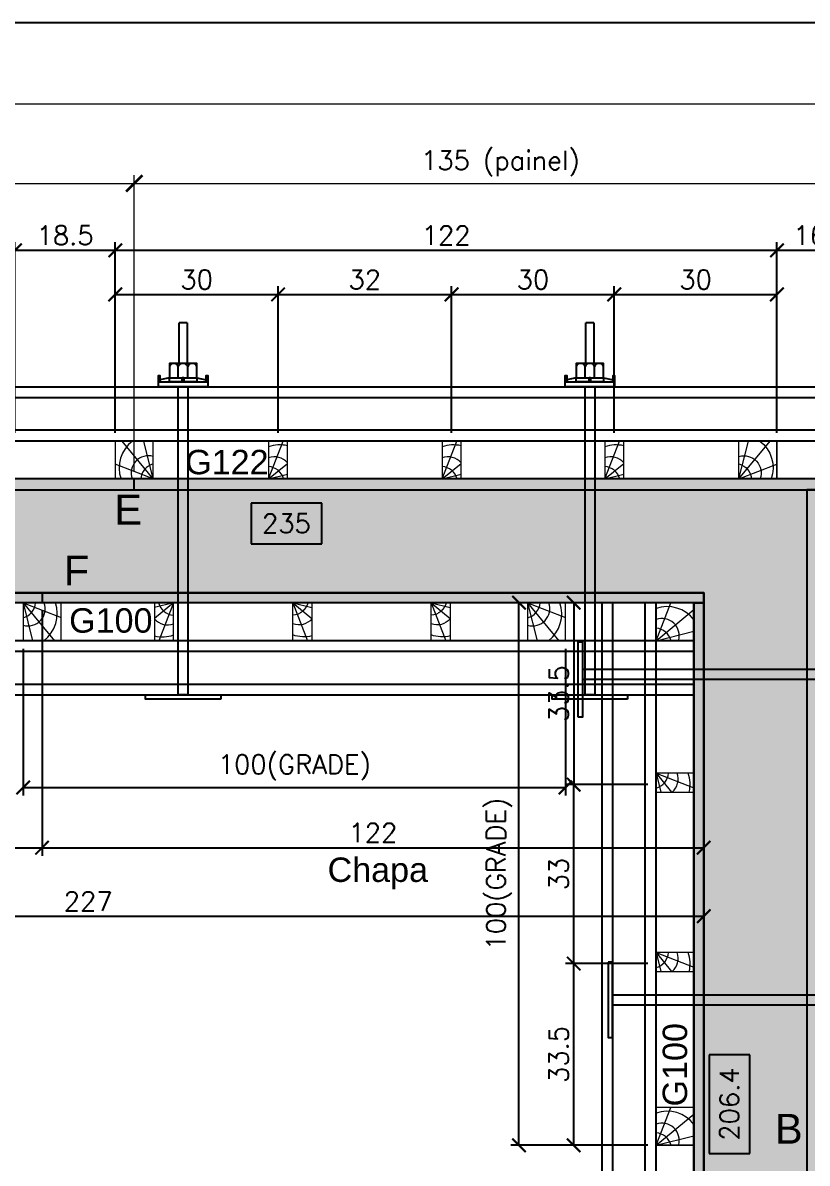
# Model space of a CAD drawing. Extents: x -23436 to 4767, y -4131 to 9755.
# Drawn here: x -15279.3 to -14990, y 2411.9 to 2832.3 of the extents above; entities that cross this region are included whole.
import ezdxf
from ezdxf.enums import TextEntityAlignment as Align

# ---------------------------------------------------------------- set-up
doc = ezdxf.new("R2010")
doc.units = 0
doc.header["$PDMODE"] = 2
doc.header["$PDSIZE"] = 10
doc.linetypes.add('CABLIN', pattern=[0.35, 0.25, -0.1])
doc.linetypes.add('HIDDEN', pattern=[9.525, 6.35, -3.175])
doc.layers.get('0').update_dxf_attribs({"lineweight": 13})
doc.layers.get('Defpoints').update_dxf_attribs({"lineweight": 13})
for name, color, linetype in [('Barra de Ancoragem', 20, 'Continuous'), ('CHAPA', 1, 'Continuous'), ('Concreto', 250, 'HIDDEN'), ('Cota', 4, 'Continuous'), ('Cota Seção (2x)', 4, 'Continuous'), ('Hachura', 252, 'CABLIN'), ('MB Logo', 254, 'Continuous'), ('Painéis', 30, 'Continuous'), ('Perfil Metálico', 224, 'Continuous'), ('TEXTO_GERAL', 7, 'Continuous')]:
    doc.layers.add(name, color=color, linetype=linetype)
for name, color, linetype, lineweight in [('contorno de painel', 7, 'Continuous', 13), ('FOLHA MB', 7, 'Continuous', 13), ('Madeira', 100, 'Continuous', 13), ('Texto Seção', 7, 'Continuous', 15)]:
    doc.layers.add(name, color=color, linetype=linetype, lineweight=lineweight)
doc.layers.add('Laje_Perimetro', color=7, linetype='Continuous', plot=False)
doc.styles.add('ARIAL', font='arial.ttf', dxfattribs={"oblique": 15, "height": 25})
doc.styles.add('ROMANS', font='romans.shx')
doc.styles.add('SANSSERIF', font='sas_____.pfb')
doc.dimstyles.new('COTA SECAO', dxfattribs={"dimtxt": 7, "dimasz": 5, "dimexe": 3, "dimexo": 3, "dimgap": 2, "dimtad": 3, "dimdec": 1, "dimlfac": 0.5, "dimzin": 12, "dimdsep": 46, "dimtxsty": 'ROMANS', "dimblk": 'ARCHTICK', "dimcen": 0, "dimclrd": 4, "dimclre": 4, "dimclrt": 1, "dimadec": 1, "dimazin": 3, "dimtfac": 1, "dimtdec": 1, "dimtmove": 0, "dimatfit": 3, "dimldrblk": 'OBLIQUE', "dimfxl": 0, "dimtolj": 1, "dimtzin": 12, "dimarcsym": 0})
doc.dimstyles.new('SECÇÃO 2', dxfattribs={"dimtxt": 7, "dimasz": 6, "dimexe": 0.18, "dimexo": 2, "dimgap": -4, "dimtad": 3, "dimdec": 1, "dimlfac": 0.5, "dimzin": 12, "dimdsep": 46, "dimtxsty": 'ROMANS', "dimblk": 'ARCHTICK', "dimcen": 0.09, "dimse1": 1, "dimse2": 1, "dimsd1": 1, "dimsd2": 1, "dimclrd": 180, "dimclre": 5, "dimclrt": 1, "dimadec": 0, "dimazin": 3, "dimtfac": 1, "dimtdec": 1, "dimtofl": 0, "dimtmove": 0, "dimatfit": 3, "dimldrblk": 'ARCHTICK', "dimfxl": 0, "dimtolj": 1, "dimtzin": 0, "dimarcsym": 0})

# ---------------------------------------------------------------- blocks, each defined once
blk = doc.blocks.new('A$C169d8357')
at = {"layer": 'FOLHA MB', "color": 1}
for points in [[(0, 1199.94), (0, 149.94), (1485.02, 149.94), (1485.02, 1199.94)], [(70, 1169.94), (70, 179.94), (1455.02, 179.94), (1455.02, 1169.94)]]:
    blk.add_lwpolyline(points, close=True, dxfattribs=at)
blk = doc.blocks.new('*D1325')
at = {"layer": 'contorno de painel', "color": 180, "lineweight": -2, "transparency": 16777216}
for p, q in [((-14994.18, 2390.49), (-15009.18, 2390.49)), ((-15009.18, 2390.49), (-15009.18, 2364.49)), ((-14994.18, 2364.49), (-14994.18, 2390.49)), ((-15009.18, 2364.49), (-14994.18, 2364.49))]:
    blk.add_line(p, q, dxfattribs=at)
at = {"layer": 'Defpoints', "color": 0, "transparency": 16777216}
for p in [(-14990.18, 2660.12), (-14990.18, 2164.12), (-14990.18, 2164.12)]:
    blk.add_point(p, dxfattribs=at)
at = {"layer": 'contorno de painel', "color": 1, "transparency": 16777216, "insert": (-15001.68, 2377.49), "char_height": 7, "attachment_point": 5, "rotation": 90, "style": 'ROMANS'}
blk.add_mtext('\\A1;248', dxfattribs=at)
blk = doc.blocks.new('_ArchTick')
at = {"color": 0, "linetype": 'ByBlock', "const_width": 0.15}
blk.add_lwpolyline([(-0.5, -0.5), (0.5, 0.5)], dxfattribs=at)
blk = doc.blocks.new('ERTYERTYUYTURTYUTRYU')
at = {"layer": 'Barra de Ancoragem'}
for p, q in [((8963.33, 10873.8), (8963.33, 10855.54)), ((8964.88, 10869.68), (8964.1, 10873.21)), ((8985.14, 10863.2), (8985.14, 10866.14)), ((8964.88, 10859.66), (8964.1, 10856.13))]:
    blk.add_line(p, q, dxfattribs=at)
at = {"layer": 'Barra de Ancoragem', "flags": 128}
for points in [[(8961.54, 10855.54), (8961.54, 10873.8), (8963.33, 10873.8), (8963.33, 10855.54)], [(8963.33, 10873.8), (8965.7, 10873.8), (8965.7, 10873.21), (8963.33, 10873.21)], [(8963.33, 10869.68), (8964.88, 10869.68), (8964.88, 10859.66), (8963.33, 10859.66)], [(8963.33, 10856.13), (8965.7, 10856.13), (8965.7, 10855.54), (8963.33, 10855.54)]]:
    blk.add_lwpolyline(points, close=True, dxfattribs=at)
for points in [[(8964.88, 10859.66), (8970.14, 10859.66), (8970.14, 10869.68), (8964.88, 10869.68)], [(8985.14, 10863.2), (8970.14, 10863.2), (8970.14, 10866.14), (8985.14, 10866.14)], [(8964.88, 10864.37), (8963.33, 10864.37), (8963.33, 10864.96), (8964.88, 10864.96), (8964.88, 10864.37), (8964.88, 10864.96)]]:
    blk.add_lwpolyline(points, dxfattribs=at)
for points in [[(8964.88, 10866.44), (8968.96, 10866.44, 0.729796), (8968.96, 10869.68, 0.729796)], [(8964.88, 10862.9), (8968.96, 10862.9, 0.666667), (8968.96, 10866.44, 0.666667)]]:
    blk.add_lwpolyline(points, format="xyb", dxfattribs=at)
at = {"layer": 'Barra de Ancoragem'}
blk.add_arc((8968.44, 10861.28), 1.7, 287.7564, 72.2436, dxfattribs=at)
blk = doc.blocks.new('*D1326')
at = {"layer": 'contorno de painel', "color": 180, "lineweight": -2, "transparency": 16777216}
for p, q in [((-15169.08, 2655.22), (-15195.08, 2655.22)), ((-15195.08, 2655.22), (-15195.08, 2640.22)), ((-15169.08, 2640.22), (-15169.08, 2655.22)), ((-15195.08, 2640.22), (-15169.08, 2640.22))]:
    blk.add_line(p, q, dxfattribs=at)
at = {"layer": 'Defpoints', "color": 0, "transparency": 16777216}
for p in [(-14990.18, 2660.12), (-14990.18, 2636.22), (-15460.18, 2622.12)]:
    blk.add_point(p, dxfattribs=at)
at = {"layer": 'contorno de painel', "color": 1, "transparency": 16777216, "insert": (-15182.08, 2647.72), "char_height": 7, "attachment_point": 5, "style": 'ROMANS'}
blk.add_mtext('\\A1;235', dxfattribs=at)
blk = doc.blocks.new('PONTALETE')
at = {"layer": 'Madeira'}
for q in [(2.71, 7), (7, 5.76), (7, 1.74)]:
    blk.add_line((0, 0), q, dxfattribs=at)
blk.add_lwpolyline([(0, 0), (7, 0), (7, 7), (0, 7)], close=True, dxfattribs=at)
for centre, radius, start, end in [((2.04, 0.06), 6.23, 37.2818, 109.0913), ((1.09, 0.9), 3.19, 343.603, 109.9847), ((-0.21, -0.78), 3.09, 14.6322, 86.0383)]:
    blk.add_arc(centre, radius, start, end, dxfattribs=at)
blk = doc.blocks.new('MEIO PONTALETE')
at = {"layer": 'Madeira'}
for q in [(2.71, 7), (3.5, 2.88), (3.5, 0.87)]:
    blk.add_line((0, 0), q, dxfattribs=at)
blk.add_lwpolyline([(0, 0), (3.5, 0), (3.5, 7), (0, 7)], close=True, dxfattribs=at)
for centre, radius, start, end in [((2.04, 0.06), 6.23, 76.4499, 109.0913), ((1.09, 0.9), 3.19, 40.9063, 109.9847), ((-0.21, -0.78), 3.09, 14.6322, 86.0383)]:
    blk.add_arc(centre, radius, start, end, dxfattribs=at)
blk = doc.blocks.new('*D1328')
at = {"layer": 'contorno de painel', "color": 180, "lineweight": -2, "transparency": 16777216}
for p, q in [((-15011.21, 2451.89), (-15026.21, 2451.89)), ((-15026.21, 2451.89), (-15026.21, 2415.55)), ((-15011.21, 2415.55), (-15011.21, 2451.89)), ((-15026.21, 2415.55), (-15011.21, 2415.55))]:
    blk.add_line(p, q, dxfattribs=at)
at = {"layer": 'Defpoints', "color": 0, "transparency": 16777216}
for p in [(-15031.78, 2618.52), (-15031.78, 2205.72), (-15007.21, 2205.72)]:
    blk.add_point(p, dxfattribs=at)
at = {"layer": 'contorno de painel', "color": 1, "transparency": 16777216, "insert": (-15018.71, 2433.72), "char_height": 7, "attachment_point": 5, "rotation": 90, "style": 'ROMANS'}
blk.add_mtext('\\A1;206.4', dxfattribs=at)
blk = doc.blocks.new('*D1331')
at = {"layer": 'Cota', "color": 4, "lineweight": -2, "transparency": 16777216}
for p, q in [((-15282.18, 2681.16), (-15282.18, 2751.4)), ((-15245.18, 2681.12), (-15245.18, 2751.4)), ((-15282.18, 2748.4), (-15245.18, 2748.4))]:
    blk.add_line(p, q, dxfattribs=at)
at = {"layer": 'Defpoints', "color": 0, "transparency": 16777216}
for p in [(-15245.18, 2748.4), (-15282.18, 2678.16), (-15245.18, 2678.12)]:
    blk.add_point(p, dxfattribs=at)
at = {"layer": 'Cota', "color": 4, "lineweight": -2, "transparency": 16777216, "xscale": 5, "yscale": 5, "zscale": 5, "rotation": 180}
blk.add_blockref('_ArchTick', (-15282.18, 2748.4), dxfattribs=at)
at = {"layer": 'Cota', "color": 4, "lineweight": -2, "transparency": 16777216, "xscale": 5, "yscale": 5, "zscale": 5}
blk.add_blockref('_ArchTick', (-15245.18, 2748.4), dxfattribs=at)
at = {"layer": 'Cota', "color": 1, "transparency": 16777216, "insert": (-15263.68, 2753.9), "char_height": 7, "attachment_point": 5, "style": 'ROMANS'}
blk.add_mtext('\\A1;18.5', dxfattribs=at)
blk = doc.blocks.new('_OBLIQUE')
at = {"color": 0, "linetype": 'ByBlock', "lineweight": -2}
for p, q in [((0, 0), (-1, 0)), ((-0.5, -0.5), (0.5, 0.5))]:
    blk.add_line(p, q, dxfattribs=at)
blk = doc.blocks.new('*D1332')
at = {"layer": 'Cota', "color": 4, "lineweight": -2, "transparency": 16777216}
for p, q in [((-15245.18, 2681.12), (-15245.18, 2751.4)), ((-15001.18, 2681.12), (-15001.18, 2751.4)), ((-15245.18, 2748.4), (-15001.18, 2748.4))]:
    blk.add_line(p, q, dxfattribs=at)
at = {"layer": 'Defpoints', "color": 0, "transparency": 16777216}
for p in [(-15001.18, 2748.4), (-15245.18, 2678.12), (-15001.18, 2678.12)]:
    blk.add_point(p, dxfattribs=at)
at = {"layer": 'Cota', "color": 4, "lineweight": -2, "transparency": 16777216, "xscale": 5, "yscale": 5, "zscale": 5, "rotation": 180}
blk.add_blockref('_ArchTick', (-15245.18, 2748.4), dxfattribs=at)
at = {"layer": 'Cota', "color": 4, "lineweight": -2, "transparency": 16777216, "xscale": 5, "yscale": 5, "zscale": 5}
blk.add_blockref('_ArchTick', (-15001.18, 2748.4), dxfattribs=at)
at = {"layer": 'Cota', "color": 1, "transparency": 16777216, "insert": (-15123.18, 2753.9), "char_height": 7, "attachment_point": 5, "style": 'ROMANS'}
blk.add_mtext('\\A1;122', dxfattribs=at)
blk = doc.blocks.new('*D1333')
at = {"layer": 'Cota', "color": 4, "lineweight": -2, "transparency": 16777216}
for p, q in [((-15245.18, 2681.12), (-15245.18, 2735.14)), ((-15245.18, 2732.14), (-15185.18, 2732.14)), ((-15185.18, 2681.12), (-15185.18, 2735.14))]:
    blk.add_line(p, q, dxfattribs=at)
at = {"layer": 'Defpoints', "color": 0, "transparency": 16777216}
for p in [(-15185.18, 2732.14), (-15245.18, 2678.12), (-15185.18, 2678.12)]:
    blk.add_point(p, dxfattribs=at)
at = {"layer": 'Cota', "color": 4, "lineweight": -2, "transparency": 16777216, "xscale": 5, "yscale": 5, "zscale": 5, "rotation": 180}
blk.add_blockref('_ArchTick', (-15245.18, 2732.14), dxfattribs=at)
at = {"layer": 'Cota', "color": 4, "lineweight": -2, "transparency": 16777216, "xscale": 5, "yscale": 5, "zscale": 5}
blk.add_blockref('_ArchTick', (-15185.18, 2732.14), dxfattribs=at)
at = {"layer": 'Cota', "color": 1, "transparency": 16777216, "insert": (-15215.18, 2737.64), "char_height": 7, "attachment_point": 5, "style": 'ROMANS'}
blk.add_mtext('\\A1;30', dxfattribs=at)
blk = doc.blocks.new('*D1334')
at = {"layer": 'Cota', "color": 4, "lineweight": -2, "transparency": 16777216}
for p, q in [((-15185.18, 2681.12), (-15185.18, 2735.14)), ((-15185.18, 2732.14), (-15121.18, 2732.14)), ((-15121.18, 2681.12), (-15121.18, 2735.14))]:
    blk.add_line(p, q, dxfattribs=at)
at = {"layer": 'Defpoints', "color": 0, "transparency": 16777216}
for p in [(-15121.18, 2732.14), (-15185.18, 2678.12), (-15121.18, 2678.12)]:
    blk.add_point(p, dxfattribs=at)
at = {"layer": 'Cota', "color": 4, "lineweight": -2, "transparency": 16777216, "xscale": 5, "yscale": 5, "zscale": 5, "rotation": 180}
blk.add_blockref('_ArchTick', (-15185.18, 2732.14), dxfattribs=at)
at = {"layer": 'Cota', "color": 4, "lineweight": -2, "transparency": 16777216, "xscale": 5, "yscale": 5, "zscale": 5}
blk.add_blockref('_ArchTick', (-15121.18, 2732.14), dxfattribs=at)
at = {"layer": 'Cota', "color": 1, "transparency": 16777216, "insert": (-15153.18, 2737.64), "char_height": 7, "attachment_point": 5, "style": 'ROMANS'}
blk.add_mtext('\\A1;32', dxfattribs=at)
blk = doc.blocks.new('*D1243')
at = {"layer": 'Cota', "color": 4, "lineweight": -2, "transparency": 16777216}
for p, q in [((-15121.18, 2681.12), (-15121.18, 2735.14)), ((-15121.18, 2732.14), (-15061.18, 2732.14)), ((-15061.18, 2681.12), (-15061.18, 2735.14))]:
    blk.add_line(p, q, dxfattribs=at)
at = {"layer": 'Defpoints', "color": 0, "transparency": 16777216}
for p in [(-15061.18, 2732.14), (-15121.18, 2678.12), (-15061.18, 2678.12)]:
    blk.add_point(p, dxfattribs=at)
at = {"layer": 'Cota', "color": 4, "lineweight": -2, "transparency": 16777216, "xscale": 5, "yscale": 5, "zscale": 5, "rotation": 180}
blk.add_blockref('_ArchTick', (-15121.18, 2732.14), dxfattribs=at)
at = {"layer": 'Cota', "color": 4, "lineweight": -2, "transparency": 16777216, "xscale": 5, "yscale": 5, "zscale": 5}
blk.add_blockref('_ArchTick', (-15061.18, 2732.14), dxfattribs=at)
at = {"layer": 'Cota', "color": 1, "transparency": 16777216, "insert": (-15091.18, 2737.64), "char_height": 7, "attachment_point": 5, "style": 'ROMANS'}
blk.add_mtext('\\A1;30', dxfattribs=at)
blk = doc.blocks.new('*D1244')
at = {"layer": 'Cota', "color": 4, "lineweight": -2, "transparency": 16777216}
for p, q in [((-15061.18, 2681.12), (-15061.18, 2735.14)), ((-15061.18, 2732.14), (-15001.18, 2732.14)), ((-15001.18, 2681.12), (-15001.18, 2735.14))]:
    blk.add_line(p, q, dxfattribs=at)
at = {"layer": 'Defpoints', "color": 0, "transparency": 16777216}
for p in [(-15001.18, 2732.14), (-15061.18, 2678.12), (-15001.18, 2678.12)]:
    blk.add_point(p, dxfattribs=at)
at = {"layer": 'Cota', "color": 4, "lineweight": -2, "transparency": 16777216, "xscale": 5, "yscale": 5, "zscale": 5, "rotation": 180}
blk.add_blockref('_ArchTick', (-15061.18, 2732.14), dxfattribs=at)
at = {"layer": 'Cota', "color": 4, "lineweight": -2, "transparency": 16777216, "xscale": 5, "yscale": 5, "zscale": 5}
blk.add_blockref('_ArchTick', (-15001.18, 2732.14), dxfattribs=at)
at = {"layer": 'Cota', "color": 1, "transparency": 16777216, "insert": (-15031.18, 2737.64), "char_height": 7, "attachment_point": 5, "style": 'ROMANS'}
blk.add_mtext('\\A1;30', dxfattribs=at)
blk = doc.blocks.new('*D1248')
at = {"layer": 'Cota', "color": 4, "lineweight": -2, "transparency": 16777216}
for p, q in [((-15001.18, 2681.12), (-15001.18, 2751.4)), ((-14968.18, 2667.12), (-14968.18, 2751.4)), ((-15001.18, 2748.4), (-14968.18, 2748.4))]:
    blk.add_line(p, q, dxfattribs=at)
at = {"layer": 'Defpoints', "color": 0, "transparency": 16777216}
for p in [(-14968.18, 2748.4), (-15001.18, 2678.12), (-14968.18, 2664.12)]:
    blk.add_point(p, dxfattribs=at)
at = {"layer": 'Cota', "color": 4, "lineweight": -2, "transparency": 16777216, "xscale": 5, "yscale": 5, "zscale": 5, "rotation": 180}
blk.add_blockref('_ArchTick', (-15001.18, 2748.4), dxfattribs=at)
at = {"layer": 'Cota', "color": 4, "lineweight": -2, "transparency": 16777216, "xscale": 5, "yscale": 5, "zscale": 5}
blk.add_blockref('_ArchTick', (-14968.18, 2748.4), dxfattribs=at)
at = {"layer": 'Cota', "color": 1, "transparency": 16777216, "insert": (-14984.68, 2753.9), "char_height": 7, "attachment_point": 5, "style": 'ROMANS'}
blk.add_mtext('\\A1;16.5', dxfattribs=at)
blk = doc.blocks.new('*D1253')
at = {"layer": 'Cota', "color": 4, "lineweight": -2, "transparency": 16777216}
for p, q in [((-15279.18, 2601.52), (-15279.18, 2547.41)), ((-15079.18, 2601.52), (-15079.18, 2547.41)), ((-15279.18, 2550.41), (-15079.18, 2550.41))]:
    blk.add_line(p, q, dxfattribs=at)
at = {"layer": 'Defpoints', "color": 0, "transparency": 16777216}
for p in [(-15279.18, 2604.52), (-15079.18, 2604.52), (-15079.18, 2550.41)]:
    blk.add_point(p, dxfattribs=at)
at = {"layer": 'Cota', "color": 4, "lineweight": -2, "transparency": 16777216, "xscale": 5, "yscale": 5, "zscale": 5, "rotation": 180}
blk.add_blockref('_ArchTick', (-15279.18, 2550.41), dxfattribs=at)
at = {"layer": 'Cota', "color": 4, "lineweight": -2, "transparency": 16777216, "xscale": 5, "yscale": 5, "zscale": 5}
blk.add_blockref('_ArchTick', (-15079.18, 2550.41), dxfattribs=at)
at = {"layer": 'Cota', "color": 1, "transparency": 16777216, "insert": (-15179.18, 2557.75), "char_height": 7, "attachment_point": 5, "style": 'ROMANS'}
blk.add_mtext('\\A1;100(GRADE)', dxfattribs=at)
blk = doc.blocks.new('*D1254')
at = {"layer": 'Cota', "color": 4, "lineweight": -2, "transparency": 16777216}
for p, q in [((-15272.18, 2615.52), (-15272.18, 2525.23)), ((-15482.18, 2601.52), (-15482.18, 2525.23)), ((-15482.18, 2528.23), (-15272.18, 2528.23))]:
    blk.add_line(p, q, dxfattribs=at)
at = {"layer": 'Defpoints', "color": 0, "transparency": 16777216}
for p in [(-15272.18, 2618.52), (-15482.18, 2604.52), (-15272.18, 2528.23)]:
    blk.add_point(p, dxfattribs=at)
at = {"layer": 'Cota', "color": 4, "lineweight": -2, "transparency": 16777216, "xscale": 5, "yscale": 5, "zscale": 5, "rotation": 180}
blk.add_blockref('_ArchTick', (-15482.18, 2528.23), dxfattribs=at)
at = {"layer": 'Cota', "color": 4, "lineweight": -2, "transparency": 16777216, "xscale": 5, "yscale": 5, "zscale": 5}
blk.add_blockref('_ArchTick', (-15272.18, 2528.23), dxfattribs=at)
at = {"layer": 'Cota', "color": 1, "transparency": 16777216, "insert": (-15377.18, 2533.73), "char_height": 7, "attachment_point": 5, "style": 'ROMANS'}
blk.add_mtext('\\A1;105 ', dxfattribs=at)
blk = doc.blocks.new('*D1255')
at = {"layer": 'Cota', "color": 4, "lineweight": -2, "transparency": 16777216}
for p, q in [((-15272.18, 2615.52), (-15272.18, 2525.23)), ((-15028.18, 2615.52), (-15028.18, 2525.23)), ((-15272.18, 2528.23), (-15028.18, 2528.23))]:
    blk.add_line(p, q, dxfattribs=at)
at = {"layer": 'Defpoints', "color": 0, "transparency": 16777216}
for p in [(-15272.18, 2618.52), (-15028.18, 2618.52), (-15028.18, 2528.23)]:
    blk.add_point(p, dxfattribs=at)
at = {"layer": 'Cota', "color": 4, "lineweight": -2, "transparency": 16777216, "xscale": 5, "yscale": 5, "zscale": 5, "rotation": 180}
blk.add_blockref('_ArchTick', (-15272.18, 2528.23), dxfattribs=at)
at = {"layer": 'Cota', "color": 4, "lineweight": -2, "transparency": 16777216, "xscale": 5, "yscale": 5, "zscale": 5}
blk.add_blockref('_ArchTick', (-15028.18, 2528.23), dxfattribs=at)
at = {"layer": 'Cota', "color": 1, "transparency": 16777216, "insert": (-15150.18, 2533.73), "char_height": 7, "attachment_point": 5, "style": 'ROMANS'}
blk.add_mtext('\\A1;122 ', dxfattribs=at)
blk = doc.blocks.new('*D1262')
at = {"layer": 'Cota Seção (2x)', "color": 4, "lineweight": 5, "transparency": 16777216}
for p, q in [((-15482.18, 2681.17), (-15482.18, 2776.08)), ((-15238.18, 2667.12), (-15238.18, 2776.08)), ((-15482.18, 2773.08), (-15238.18, 2773.08))]:
    blk.add_line(p, q, dxfattribs=at)
at = {"layer": 'Defpoints', "color": 0, "transparency": 16777216}
for p in [(-15238.18, 2773.08), (-15482.18, 2678.17), (-15238.18, 2664.12)]:
    blk.add_point(p, dxfattribs=at)
at = {"layer": 'Cota Seção (2x)', "color": 4, "lineweight": 5, "transparency": 16777216, "xscale": 6, "yscale": 6, "zscale": 6, "rotation": 180}
blk.add_blockref('_ArchTick', (-15482.18, 2773.08), dxfattribs=at)
at = {"layer": 'Cota Seção (2x)', "color": 4, "lineweight": 5, "transparency": 16777216, "xscale": 6, "yscale": 6, "zscale": 6}
blk.add_blockref('_ArchTick', (-15238.18, 2773.08), dxfattribs=at)
at = {"layer": 'Cota Seção (2x)', "color": 1, "transparency": 16777216, "insert": (-15360.18, 2780.41), "char_height": 7, "attachment_point": 5, "style": 'ROMANS'}
blk.add_mtext('\\A1;122 (painel)', dxfattribs=at)
blk = doc.blocks.new('*D1263')
at = {"layer": 'Cota Seção (2x)', "color": 4, "lineweight": 5, "transparency": 16777216}
for p, q in [((-15238.18, 2667.12), (-15238.18, 2776.08)), ((-14968.18, 2667.12), (-14968.18, 2776.08)), ((-15238.18, 2773.08), (-14968.18, 2773.08))]:
    blk.add_line(p, q, dxfattribs=at)
at = {"layer": 'Defpoints', "color": 0, "transparency": 16777216}
for p in [(-14968.18, 2773.08), (-15238.18, 2664.12), (-14968.18, 2664.12)]:
    blk.add_point(p, dxfattribs=at)
at = {"layer": 'Cota Seção (2x)', "color": 4, "lineweight": 5, "transparency": 16777216, "xscale": 6, "yscale": 6, "zscale": 6, "rotation": 180}
blk.add_blockref('_ArchTick', (-15238.18, 2773.08), dxfattribs=at)
at = {"layer": 'Cota Seção (2x)', "color": 4, "lineweight": 5, "transparency": 16777216, "xscale": 6, "yscale": 6, "zscale": 6}
blk.add_blockref('_ArchTick', (-14968.18, 2773.08), dxfattribs=at)
at = {"layer": 'Cota Seção (2x)', "color": 1, "transparency": 16777216, "insert": (-15103.18, 2780.41), "char_height": 7, "attachment_point": 5, "style": 'ROMANS'}
blk.add_mtext('\\A1;135 (painel)', dxfattribs=at)
blk = doc.blocks.new('*D1280')
at = {"layer": 'Cota', "color": 4, "lineweight": -2, "transparency": 16777216}
for p, q in [((-15482.18, 2619.12), (-15482.18, 2499.99)), ((-15028.18, 2619.12), (-15028.18, 2499.99)), ((-15482.18, 2502.99), (-15028.18, 2502.99))]:
    blk.add_line(p, q, dxfattribs=at)
at = {"layer": 'Defpoints', "color": 0, "transparency": 16777216}
for p in [(-15482.18, 2622.12), (-15028.18, 2622.12), (-15028.18, 2502.99)]:
    blk.add_point(p, dxfattribs=at)
at = {"layer": 'Cota', "color": 4, "lineweight": -2, "transparency": 16777216, "xscale": 5, "yscale": 5, "zscale": 5, "rotation": 180}
blk.add_blockref('_ArchTick', (-15482.18, 2502.99), dxfattribs=at)
at = {"layer": 'Cota', "color": 4, "lineweight": -2, "transparency": 16777216, "xscale": 5, "yscale": 5, "zscale": 5}
blk.add_blockref('_ArchTick', (-15028.18, 2502.99), dxfattribs=at)
at = {"layer": 'Cota', "color": 1, "transparency": 16777216, "insert": (-15255.18, 2508.49), "char_height": 7, "attachment_point": 5, "style": 'ROMANS'}
blk.add_mtext('\\A1;227', dxfattribs=at)
blk = doc.blocks.new('*D1335')
at = {"layer": 'Cota Seção (2x)', "color": 4, "lineweight": -2, "transparency": 16777216}
for p, q in [((-15048.8, 2485.52), (-15079.14, 2485.52)), ((-15076.14, 2418.52), (-15076.14, 2485.52)), ((-15048.83, 2418.52), (-15079.14, 2418.52))]:
    blk.add_line(p, q, dxfattribs=at)
at = {"layer": 'Defpoints', "color": 0, "transparency": 16777216}
for p in [(-15076.14, 2485.52), (-15045.8, 2485.52), (-15045.83, 2418.52)]:
    blk.add_point(p, dxfattribs=at)
at = {"layer": 'Cota Seção (2x)', "color": 4, "lineweight": -2, "transparency": 16777216, "xscale": 5, "yscale": 5, "zscale": 5}
for p, rotation in [((-15076.14, 2485.52), 90), ((-15076.14, 2418.52), 270)]:
    blk.add_blockref('_ArchTick', p, dxfattribs=dict(at, rotation=rotation))
at = {"layer": 'Cota Seção (2x)', "color": 1, "transparency": 16777216, "insert": (-15081.64, 2452.02), "char_height": 7, "attachment_point": 5, "rotation": 90, "style": 'ROMANS'}
blk.add_mtext('\\A1;33.5', dxfattribs=at)
blk = doc.blocks.new('*D1336')
at = {"layer": 'Cota Seção (2x)', "color": 4, "lineweight": -2, "transparency": 16777216}
for p, q in [((-15048.83, 2618.52), (-15079.14, 2618.52)), ((-15076.14, 2618.52), (-15076.14, 2551.48)), ((-15048.81, 2551.48), (-15079.14, 2551.48))]:
    blk.add_line(p, q, dxfattribs=at)
at = {"layer": 'Defpoints', "color": 0, "transparency": 16777216}
for p in [(-15045.83, 2618.52), (-15076.14, 2551.48), (-15045.81, 2551.48)]:
    blk.add_point(p, dxfattribs=at)
at = {"layer": 'Cota Seção (2x)', "color": 4, "lineweight": -2, "transparency": 16777216, "xscale": 5, "yscale": 5, "zscale": 5}
for p, rotation in [((-15076.14, 2618.52), 90), ((-15076.14, 2551.48), 270)]:
    blk.add_blockref('_ArchTick', p, dxfattribs=dict(at, rotation=rotation))
at = {"layer": 'Cota Seção (2x)', "color": 1, "transparency": 16777216, "insert": (-15081.64, 2585), "char_height": 7, "attachment_point": 5, "rotation": 90, "style": 'ROMANS'}
blk.add_mtext('\\A1;33.5', dxfattribs=at)
blk = doc.blocks.new('*D1337')
at = {"layer": 'Cota Seção (2x)', "color": 4, "lineweight": -2, "transparency": 16777216}
for p, q in [((-15048.81, 2551.48), (-15079.14, 2551.48)), ((-15076.14, 2485.52), (-15076.14, 2551.48)), ((-15048.83, 2485.52), (-15079.14, 2485.52))]:
    blk.add_line(p, q, dxfattribs=at)
at = {"layer": 'Defpoints', "color": 0, "transparency": 16777216}
for p in [(-15076.14, 2551.48), (-15045.81, 2551.48), (-15045.83, 2485.52)]:
    blk.add_point(p, dxfattribs=at)
at = {"layer": 'Cota Seção (2x)', "color": 4, "lineweight": -2, "transparency": 16777216, "xscale": 5, "yscale": 5, "zscale": 5}
for p, rotation in [((-15076.14, 2551.48), 90), ((-15076.14, 2485.52), 270)]:
    blk.add_blockref('_ArchTick', p, dxfattribs=dict(at, rotation=rotation))
at = {"layer": 'Cota Seção (2x)', "color": 1, "transparency": 16777216, "insert": (-15081.64, 2518.5), "char_height": 7, "attachment_point": 5, "rotation": 90, "style": 'ROMANS'}
blk.add_mtext('\\A1;33', dxfattribs=at)
blk = doc.blocks.new('*D1338')
at = {"layer": 'Cota Seção (2x)', "color": 4, "lineweight": -2, "transparency": 16777216}
for p, q in [((-15048.78, 2618.52), (-15099.32, 2618.52)), ((-15096.32, 2418.52), (-15096.32, 2618.52)), ((-15048.83, 2418.52), (-15099.32, 2418.52))]:
    blk.add_line(p, q, dxfattribs=at)
at = {"layer": 'Defpoints', "color": 0, "transparency": 16777216}
for p in [(-15096.32, 2618.52), (-15045.78, 2618.52), (-15045.83, 2418.52)]:
    blk.add_point(p, dxfattribs=at)
at = {"layer": 'Cota Seção (2x)', "color": 4, "lineweight": -2, "transparency": 16777216, "xscale": 5, "yscale": 5, "zscale": 5}
for p, rotation in [((-15096.32, 2618.52), 90), ((-15096.32, 2418.52), 270)]:
    blk.add_blockref('_ArchTick', p, dxfattribs=dict(at, rotation=rotation))
at = {"layer": 'Cota Seção (2x)', "color": 1, "transparency": 16777216, "insert": (-15103.65, 2518.52), "char_height": 7, "attachment_point": 5, "rotation": 90, "style": 'ROMANS'}
blk.add_mtext('\\A1;100(GRADE)', dxfattribs=at)

msp = doc.modelspace()

# ---------------------------------------------------------------- hatches: boundary and pattern name
at = {"layer": 'Concreto'}
h = msp.add_hatch(dxfattribs=at)
h.set_pattern_fill('AR-CONC', color=256, scale=0.1, angle=-270)
h.set_pattern_definition([(140, (1422.901, 4570.816), (1.593909, 18.218467), [1.905, -20.955]), (85, (1422.901, 4570.816), (-19.105685, -3.524342), [1.524, -16.764058]), (190.45144, (1423.034, 4572.334), (-17.511775, 14.694125), [1.619, -17.809024]), (136.1842, (1417.82, 4570.816), (4.204233, 27.107904), [2.8575, -31.4325]), (186.63556, (1418.171, 4573.075), (-24.742612, 23.740413), [2.428502, -26.71356]), (81.18415, (1417.82, 4570.816), (-24.742612, 23.740413), [2.285997, -25.145973]), (111, (1419.091, 4573.356), (10.22652, 15.161439), [1.905, -20.955]), (56, (1419.091, 4573.356), (-18.418797, 6.180203), [1.524, -16.764]), (161.45145, (1419.943, 4574.62), (-8.192277, 21.341642), [1.619, -17.808994]), (127.5, (1422.901, 4570.816), (-8.455504, 0.3088603), [0, -16.5608, 0, -17.018, 0, -16.8275]), (97.5, (1422.901, 4570.816), (-10.0180575, 6.6819663), [0, -9.7028, 0, -16.1798, 0, -6.4135]), (57.5, (1422.901, 4565.1516), (0.5728744, 13.5590595), [0, -6.35, 0, -19.812, 0, -26.289]), (47.5, (1422.901, 4562.612), (-2.542649, 14.812918), [0, -8.255, 0, -13.1572, 0, -18.669])])
h.paths.add_polyline_path([(-15460.182, 2622.119), (-15460.182, 2660.119), (-14990.182, 2660.119), (-14990.182, 2164.117), (-15460.182, 2164.117), (-15460.182, 2202.117), (-15028.182, 2202.117), (-15028.182, 2622.119)])
at = {"layer": 'Hachura'}
h = msp.add_hatch(color=256, dxfattribs=at)
h.dxf.hatch_style = 1
h.paths.add_polyline_path([(-14968.182, 2660.119), (-14968.182, 2664.119), (-15482.182, 2664.119), (-15482.182, 2660.119)])
h = msp.add_hatch(color=256, dxfattribs=at)
h.dxf.hatch_style = 1
h.paths.add_polyline_path([(-14990.182, 2164.117), (-14986.582, 2164.117), (-14986.582, 2660.119), (-14990.182, 2660.119)])
h = msp.add_hatch(color=256, dxfattribs=at)
h.dxf.hatch_style = 1
h.paths.add_polyline_path([(-15028.182, 2618.519), (-15028.182, 2622.119), (-15482.182, 2622.119), (-15482.182, 2618.519)])
h = msp.add_hatch(color=256, dxfattribs=at)
h.dxf.hatch_style = 1
h.paths.add_polyline_path([(-15031.782, 2618.519), (-15028.182, 2618.519), (-15028.182, 2205.717), (-15031.782, 2205.717)])

# ---------------------------------------------------------------- linework, layer by layer
for points in [[(-15245.182, 2678.119), (-15245.182, 2664.119), (-15001.182, 2664.119), (-15001.182, 2678.119)], [(-15279.182, 2604.519), (-15079.182, 2604.519), (-15079.182, 2618.519), (-15279.182, 2618.519)]]:
    msp.add_lwpolyline(points, close=True)
at = {"layer": 'Barra de Ancoragem', "flags": 128}
for points in [[(-15221.958, 2584.519), (-15221.958, 2698.119), (-15218.406, 2698.119), (-15218.406, 2584.519)], [(-15071.958, 2584.519), (-15071.958, 2698.119), (-15068.406, 2698.119), (-15068.406, 2584.519)], [(-15074.476, 2576.372), (-15074.476, 2604.109), (-15072.876, 2604.109), (-15072.876, 2576.372)], [(-15072.876, 2590.343), (-14952.582, 2590.343), (-14952.582, 2593.895), (-15072.876, 2593.895)], [(-15206.314, 2582.919), (-15234.05, 2582.919), (-15234.05, 2584.519), (-15206.314, 2584.519)], [(-15056.314, 2582.919), (-15084.05, 2582.919), (-15084.05, 2584.519), (-15056.314, 2584.519)], [(-15063.382, 2485.987), (-15063.382, 2458.251), (-15061.782, 2458.251), (-15061.782, 2485.987)], [(-15061.782, 2470.343), (-14952.582, 2470.343), (-14952.582, 2473.895), (-15061.782, 2473.895)]]:
    msp.add_lwpolyline(points, close=True, dxfattribs=at)
at = {"layer": 'CHAPA'}
for points in [[(-14968.182, 2660.119), (-14968.182, 2664.119), (-15482.182, 2664.119), (-15482.182, 2660.119)], [(-14990.182, 2164.117), (-14986.582, 2164.117), (-14986.582, 2660.119), (-14990.182, 2660.119)], [(-15482.182, 2622.119), (-15028.182, 2622.119), (-15028.182, 2618.519), (-15482.182, 2618.519)], [(-15031.782, 2205.717), (-15028.182, 2205.717), (-15028.182, 2618.519), (-15031.782, 2618.519)]]:
    msp.add_lwpolyline(points, close=True, dxfattribs=at)
at = {"layer": 'contorno de painel'}
for points in [[(-14990.182, 2164.117), (-14990.182, 2202.117), (-14990.182, 2202.117), (-14990.182, 2660.119), (-15460.182, 2660.119), (-15460.182, 2622.119), (-15028.182, 2622.119), (-15028.182, 2202.117), (-15460.182, 2202.117), (-15460.182, 2164.117)], [(-15028.182, 2622.119), (-15482.182, 2622.119), (-15482.182, 2618.519), (-15028.182, 2618.519)]]:
    msp.add_lwpolyline(points, close=True, dxfattribs=at)
at = {"layer": 'Laje_Perimetro'}
msp.add_lwpolyline([(-14436.356, 2832.259), (-15921.377, 2832.259), (-15921.377, 1782.259), (-14436.356, 1782.259)], close=True, dxfattribs=at)
at = {"layer": 'Madeira'}
msp.add_lwpolyline([(-15031.782, 2418.519), (-15045.782, 2418.519), (-15045.782, 2618.519), (-15031.782, 2618.519)], close=True, dxfattribs=at)
at = {"layer": 'Painéis', "color": 32, "true_color": 0xcd6928}
for p, q in [((-15238.182, 2660.119), (-15238.182, 2664.119)), ((-15272.182, 2622.119), (-15272.182, 2618.519)), ((-15028.182, 2622.119), (-15028.182, 2557.975))]:
    msp.add_line(p, q, dxfattribs=at)
for points in [[(-15460.182, 2622.119), (-15460.182, 2660.119), (-14990.182, 2660.119), (-14990.182, 2164.117), (-15460.182, 2164.117), (-15460.182, 2202.117), (-15028.182, 2202.117), (-15028.182, 2622.119)], [(-15031.782, 2618.519), (-15028.182, 2618.519), (-15028.182, 2205.717), (-15031.782, 2205.717)]]:
    msp.add_lwpolyline(points, close=True, dxfattribs=at)
at = {"layer": 'Perfil Metálico'}
for points in [[(-14924.603, 2698.119), (-14924.603, 2678.119), (-15524.58, 2678.119), (-15524.58, 2698.119)], [(-15524.58, 2682.119), (-15524.58, 2694.119), (-14924.603, 2694.119), (-14924.603, 2682.119)], [(-15065.782, 2205.717), (-15045.782, 2205.717), (-15045.782, 2618.519), (-15065.782, 2618.519)], [(-15049.782, 2618.519), (-15061.782, 2618.519), (-15061.782, 2205.717), (-15049.782, 2205.717)], [(-15031.782, 2584.519), (-15031.782, 2604.519), (-15524.58, 2604.519), (-15524.58, 2584.519)], [(-15524.58, 2600.519), (-15524.58, 2588.519), (-15031.782, 2588.519), (-15031.782, 2600.519)]]:
    msp.add_lwpolyline(points, close=True, dxfattribs=at)

# ---------------------------------------------------------------- block references
at = {"rotation": 89.99999985324504}
for p in [(-4355.513, -6263.426), (-4205.513, -6263.426)]:
    msp.add_blockref('ERTYERTYUYTURTYUTRYU', p, dxfattribs=at)
at = {"layer": 'Madeira'}
for name, p, xscale, yscale, zscale, rotation in [('PONTALETE', (-15231.182, 2664.119), 2, 2, 2, 89.99999999999993), ('PONTALETE', (-15015.182, 2664.119), -2, 2, 2, 270.0000000000001), ('PONTALETE', (-15279.182, 2618.519), 2, 2, 2, 269.9999999999999), ('MEIO PONTALETE', (-15223.682, 2618.519), 1.999999997962732, 1.999999997962732, 1.999999997962732, 179.9999999999999), ('MEIO PONTALETE', (-15179.682, 2618.519), -1.999999997962732, 1.999999997962732, 1.999999997962732, 180), ('MEIO PONTALETE', (-15128.682, 2618.519), -1.999999997962732, 1.999999997962732, 1.999999997962732, 180), ('PONTALETE', (-15093.14, 2618.519), 2, 2, 2, 269.9999999999999), ('MEIO PONTALETE', (-15045.782, 2555.744), 1.999999997962732, 1.999999997962732, 1.999999997962732, 269.9999999999999), ('MEIO PONTALETE', (-15045.782, 2489.586), 1.999999997962732, 1.999999997962732, 1.999999997962732, 269.9999999999999)]:
    msp.add_blockref(name, p, dxfattribs=dict(at, xscale=xscale, yscale=yscale, zscale=zscale, rotation=rotation))
for name, p, xscale, yscale, zscale in [('MEIO PONTALETE', (-15188.682, 2664.119), 1.999999997962732, 1.999999997962732, 1.999999997962732), ('MEIO PONTALETE', (-15124.682, 2664.119), 1.999999997962732, 1.999999997962732, 1.999999997962732), ('MEIO PONTALETE', (-15064.682, 2664.119), 1.999999997962732, 1.999999997962732, 1.999999997962732), ('PONTALETE', (-15045.782, 2604.519), 2, 2, 2), ('PONTALETE', (-15045.782, 2418.519), 2, 2, 2)]:
    msp.add_blockref(name, p, dxfattribs=dict(at, xscale=xscale, yscale=yscale, zscale=zscale))
at = {"layer": 'MB Logo'}
msp.add_blockref('A$C169d8357', (-15921.377, 1632.321), dxfattribs=at)

# ---------------------------------------------------------------- texts
at = {"layer": 'Texto Seção', "color": 0, "linetype": 'Continuous', "style": 'SANSSERIF'}
for s, p in [('G122', (-15219.407, 2670.36)), ('G100', (-15262.215, 2611.977))]:
    msp.add_text(s, height=9, dxfattribs=at).set_placement(p, align=Align.MIDDLE_LEFT)
msp.add_text('G100', height=9, rotation=90, dxfattribs=at).set_placement((-15038.818, 2432.833), align=Align.MIDDLE_LEFT)
at = {"layer": 'TEXTO_GERAL', "style": 'ARIAL'}
for s, p in [('E', (-15240.435, 2652.794)), ('F', (-15259.477, 2630.406)), ('B', (-14996.821, 2424.607))]:
    msp.add_text(s, height=11, dxfattribs=at).set_placement(p, align=Align.MIDDLE_CENTER)
at = {"layer": 'TEXTO_GERAL', "color": 0, "linetype": 'Continuous', "style": 'SANSSERIF'}
msp.add_text('Chapa', height=9, dxfattribs=at).set_placement((-15166.903, 2520.106), align=Align.MIDDLE_LEFT)

# ---------------------------------------------------------------- dimensions: what is measured, and where the dimension line sits
at = {"layer": 'contorno de painel'}
dim = msp.add_linear_dim(base=(-14990.182, 2636.224), p1=(-15460.182, 2622.119), p2=(-14990.182, 2660.119), dimstyle='SECÇÃO 2', dxfattribs=at)
dim.commit()
dim.dimension.update_dxf_attribs({"geometry": '*D1326', "text_midpoint": (-15182.083, 2636.224), "dimtype": 160})
for base, p1, p2, angle, picture, middle in [((-14990.182, 2164.117), (-14990.182, 2660.119), (-14990.182, 2164.117), 270, '*D1325', (-14990.182, 2377.486)), ((-15007.213, 2205.717), (-15031.782, 2618.519), (-15031.782, 2205.717), 90, '*D1328', (-15007.213, 2433.719))]:
    dim = msp.add_linear_dim(base=base, p1=p1, p2=p2, angle=angle, dimstyle='SECÇÃO 2', dxfattribs=at)
    dim.commit()
    dim.dimension.update_dxf_attribs({"geometry": picture, "text_midpoint": middle, "dimtype": 160})
at = {"layer": 'Cota'}
for base, p1, p2, picture, middle in [((-15245.182, 2748.401), (-15282.182, 2678.163), (-15245.182, 2678.119), '*D1331', (-15263.682, 2753.901)), ((-15001.182, 2748.401), (-15245.182, 2678.119), (-15001.182, 2678.119), '*D1332', (-15123.182, 2753.901)), ((-14968.182, 2748.401), (-15001.182, 2678.119), (-14968.182, 2664.119), '*D1248', (-14984.682, 2753.901)), ((-15185.182, 2732.139), (-15245.182, 2678.119), (-15185.182, 2678.119), '*D1333', (-15215.182, 2737.639)), ((-15121.182, 2732.139), (-15185.182, 2678.119), (-15121.182, 2678.119), '*D1334', (-15153.182, 2737.639)), ((-15061.182, 2732.139), (-15121.182, 2678.119), (-15061.182, 2678.119), '*D1243', (-15091.182, 2737.639)), ((-15001.182, 2732.139), (-15061.182, 2678.119), (-15001.182, 2678.119), '*D1244', (-15031.182, 2737.639)), ((-15028.182, 2502.993), (-15482.182, 2622.119), (-15028.182, 2622.119), '*D1280', (-15255.182, 2508.493))]:
    dim = msp.add_linear_dim(base=base, p1=p1, p2=p2, dimstyle='COTA SECAO', dxfattribs=at)
    dim.commit()
    dim.dimension.update_dxf_attribs({"geometry": picture, "text_midpoint": middle})
for base, p1, p2, text, picture, middle in [((-15272.182, 2528.233), (-15482.182, 2604.519), (-15272.182, 2618.519), '<> ', '*D1254', (-15377.182, 2533.733)), ((-15028.182, 2528.233), (-15272.182, 2618.519), (-15028.182, 2618.519), '<> ', '*D1255', (-15150.182, 2533.733)), ((-15079.182, 2550.413), (-15279.182, 2604.519), (-15079.182, 2604.519), '<>(GRADE)', '*D1253', (-15179.182, 2557.746))]:
    dim = msp.add_linear_dim(base=base, p1=p1, p2=p2, text=text, dimstyle='COTA SECAO', dxfattribs=at)
    dim.commit()
    dim.dimension.update_dxf_attribs({"geometry": picture, "text_midpoint": middle})
at = {"layer": 'Cota Seção (2x)'}
for base, p1, p2, picture, middle in [((-15238.182, 2773.075), (-15482.182, 2678.175), (-15238.182, 2664.119), '*D1262', (-15360.182, 2780.409)), ((-14968.182, 2773.075), (-15238.182, 2664.119), (-14968.182, 2664.119), '*D1263', (-15103.182, 2780.409))]:
    dim = msp.add_linear_dim(base=base, p1=p1, p2=p2, text='<> (painel)', dimstyle='COTA SECAO', override={"dimasz": 6, "dimdec": 2, "dimblk1": 'ArchTick', "dimblk2": 'ArchTick', "dimsah": 1, "dimtmove": 1, "dimlwd": 5, "dimlwe": 5}, dxfattribs=at)
    dim.commit()
    dim.dimension.update_dxf_attribs({"geometry": picture, "text_midpoint": middle})
dim = msp.add_linear_dim(base=(-15096.316, 2618.519), p1=(-15045.826, 2418.519), p2=(-15045.782, 2618.519), angle=90, text='<>(GRADE)', dimstyle='COTA SECAO', dxfattribs=at)
dim.commit()
dim.dimension.update_dxf_attribs({"geometry": '*D1338', "text_midpoint": (-15103.649, 2518.519)})
for base, p1, p2, picture, middle in [((-15076.14, 2551.478), (-15045.826, 2618.519), (-15045.811, 2551.478), '*D1336', (-15081.64, 2584.998)), ((-15076.14, 2551.478), (-15045.826, 2485.519), (-15045.811, 2551.478), '*D1337', (-15081.64, 2518.498)), ((-15076.14, 2485.519), (-15045.826, 2418.519), (-15045.798, 2485.519), '*D1335', (-15081.64, 2452.019))]:
    dim = msp.add_linear_dim(base=base, p1=p1, p2=p2, angle=90, dimstyle='COTA SECAO', dxfattribs=at)
    dim.commit()
    dim.dimension.update_dxf_attribs({"geometry": picture, "text_midpoint": middle})

doc.saveas('drawing.dxf')
